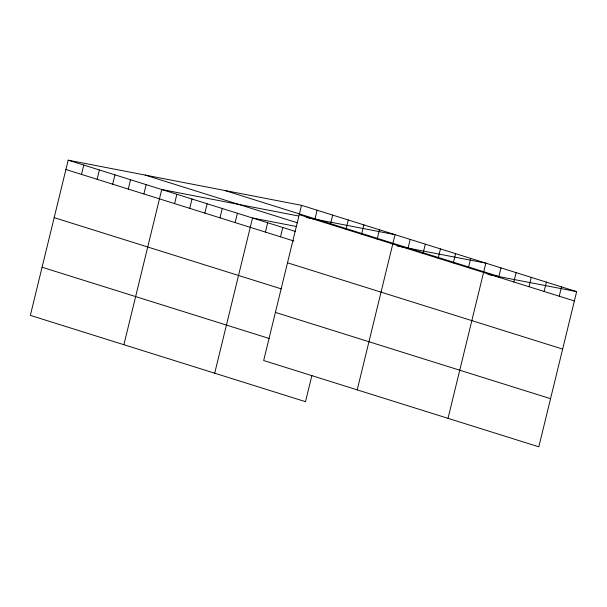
<?xml version="1.0" encoding="UTF-8"?>
<svg xmlns="http://www.w3.org/2000/svg" width="607" height="607" viewBox="0 0 607 607"><rect width="100%" height="100%" fill="white"/><g stroke="black" fill="none" stroke-linecap="round" stroke-linejoin="round"><path stroke-width="0.91" d="M301.504 205.325L263.673 360.528L538.819 446.82L576.65 291.618L301.504 205.325L68.181 160.18L30.35 315.382L305.496 401.675L311.915 375.338M81.497 174.406L83.774 165.066M97.09 179.293L99.366 169.96M112.682 184.187L114.958 174.846M128.274 189.073L130.551 179.74M143.867 193.967L146.143 184.627M123.896 344.723L161.735 189.521L298.227 215.933M174.588 203.603L176.865 194.263M189.725 208.345L192.002 199.013M204.855 213.095L207.131 203.755M219.992 217.837L222.268 208.505M235.121 222.587L237.398 213.254M214.696 373.199L252.535 217.996L296.527 226.51M265.388 232.079L267.664 222.746M280.525 236.829L282.801 227.488M314.821 219.552L317.097 210.212M330.413 224.438L332.689 215.106M346.005 229.332L348.281 219.992M361.597 234.219L363.866 224.886M377.182 239.112L379.458 229.772M357.22 389.869L395.051 234.666L306.338 217.503M407.912 248.749L410.188 239.408M423.041 253.491L425.317 244.158M438.178 258.241L440.454 248.908M453.308 262.99L455.584 253.65M468.445 267.733L470.721 258.4M448.019 418.344L485.85 263.142L397.137 245.979M498.711 277.224L500.987 267.892M513.841 281.974L516.117 272.634M528.978 286.716L531.254 277.384M544.107 291.466L546.383 282.126M559.244 296.208L561.521 286.876M487.937 274.455L576.65 291.618M224.507 190.423L499.652 276.724M299.228 214.658L574.374 300.958M145.179 175.074L297.483 222.845M68.181 160.18L295.26 231.396M65.905 169.512L293.871 241.017M287.49 262.793L562.643 349.093M54.175 217.647L281.253 288.871M275.403 312.393L550.549 398.685M42.088 267.247L269.159 338.463"/></g></svg>
